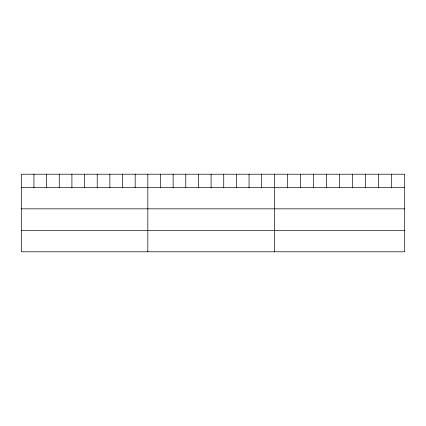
<?xml version="1.0" encoding="UTF-8"?>
<svg xmlns="http://www.w3.org/2000/svg" width="426" height="426" viewBox="0 0 426 426"><rect width="100%" height="100%" fill="white"/><g stroke="black" fill="none" stroke-linecap="round" stroke-linejoin="round"><path stroke-width="0.64" d="M404.7 187.68L404.7 251.793L21.3 251.793L21.3 174.207L404.7 174.207L404.7 187.68L21.3 187.68M21.3 208.836L404.7 208.836M21.3 230.636L404.7 230.636M391.664 174.207L391.664 187.68M378.629 174.207L378.629 187.68M365.593 174.207L365.593 187.68M352.558 174.207L352.558 187.68M339.522 174.207L339.522 187.68M326.486 174.207L326.486 187.68M313.451 174.207L313.451 187.68M300.415 174.207L300.415 187.68M287.38 174.207L287.38 187.68M274.344 174.207L274.344 251.793M261.692 174.207L261.692 187.68M249.04 174.207L249.04 187.68M236.387 174.207L236.387 187.68M223.735 174.207L223.735 187.68M211.083 174.207L211.083 187.68M198.431 174.207L198.431 187.68M185.779 174.207L185.779 187.68M173.126 174.207L173.126 187.68M160.474 174.207L160.474 187.68M147.822 174.207L147.822 251.793M135.17 174.207L135.17 187.68M122.518 174.207L122.518 187.68M109.865 174.207L109.865 187.68M97.213 174.207L97.213 187.68M84.561 174.207L84.561 187.68M71.909 174.207L71.909 187.68M59.257 174.207L59.257 187.68M46.604 174.207L46.604 187.68M33.952 174.207L33.952 187.68"/></g></svg>
